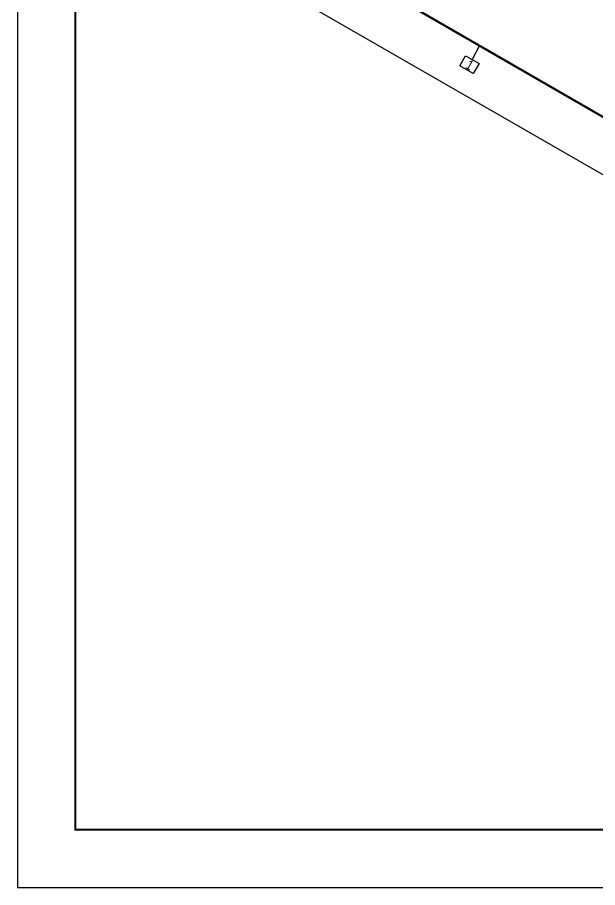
# Model space of a CAD drawing. Header units: millimetres. Extents: x 0 to 594, y 0 to 420.
# Drawn here: x 0 to 150.2, y 0 to 225.2 of the extents above; entities that cross this region are included whole.
import ezdxf
from ezdxf import colors
from ezdxf.entities.mleader import LeaderData, LeaderLine
from ezdxf.enums import TextEntityAlignment as Align
from ezdxf.math import Vec2, Vec3

# ---------------------------------------------------------------- set-up
doc = ezdxf.new("R2010")
doc.units = ezdxf.units.MM
doc.header["$LTSCALE"] = 0.25
doc.layers.add('주석', color=7, linetype='Continuous')
doc.layers.add('치수', color=1, linetype='Continuous')
doc.layers.add('파이프 작은 보어', color=30, linetype='Continuous', lineweight=50)
doc.styles.add('AdskIsoAnnotation', font='arial.ttf', dxfattribs={"width": 0.8, "height": 1})
doc.styles.add('AdskIsoMetric', font='arial.ttf', dxfattribs={"width": 0.8, "height": 2.5})
doc.styles.add('AdskIsoMetric-30', font='arial.ttf', dxfattribs={"width": 0.8, "height": 2.5})
doc.styles.get("Standard").update_dxf_attribs({"font": 'arial.ttf'})
doc.dimstyles.new('AdskIsoMetric', dxfattribs={"dimtxt": 2.5, "dimasz": 2.5, "dimexe": 1, "dimexo": 2, "dimgap": 0.8, "dimtad": 1, "dimdec": 0, "dimrnd": 1, "dimzin": 0, "dimdsep": 46, "dimtxsty": 'AdskIsoMetric', "dimcen": 0, "dimclrt": 7, "dimadec": 0, "dimazin": 0, "dimtfac": 1, "dimtdec": 0, "dimtmove": 1, "dimatfit": 3, "dimfxl": 0, "dimfrac": 2, "dimtolj": 1, "dimtzin": 0, "dimarcsym": 0})

# ---------------------------------------------------------------- blocks, each defined once
blk = doc.blocks.new('*D27')
at = {"layer": 'Defpoints', "color": 0}
for p in [(50.99, 257.57), (265.59, 133.67), (265.59, 118.67)]:
    blk.add_point(p, dxfattribs=at)
at = {"layer": '치수', "color": 0, "lineweight": -2}
for p, q in [((50.99, 255.26), (50.99, 241.41)), ((53.16, 241.32), (263.43, 119.92)), ((265.59, 131.36), (265.59, 117.52))]:
    blk.add_line(p, q, dxfattribs=at)
at = {"layer": '치수', "color": 0}
for points in [[(53.36, 241.68), (52.95, 240.96), (50.99, 242.57)], [(263.63, 120.28), (263.22, 119.56), (265.59, 118.67)]]:
    blk.add_solid(points, dxfattribs=at)
at = {"layer": '치수', "color": 7, "insert": (158.29, 183.24), "char_height": 2.5, "attachment_point": 5, "rotation": 330, "style": 'AdskIsoMetric-30'}
blk.add_mtext('\\A1;26873', dxfattribs=at)
blk = doc.blocks.new('AnnoRect')
at = {"color": 0, "linetype": 'ByBlock', "lineweight": -2}
blk.add_wipeout([(-0.81, -0.6), (-0.81, 0.6), (0.81, 0.6), (0.81, -0.6)], dxfattribs=at)
blk.add_lwpolyline([(-0.81, -0.6), (-0.81, 0.6), (0.81, 0.6), (0.81, -0.6)], close=True, dxfattribs=at)
at = {"color": 0, "linetype": 'ByBlock', "lineweight": -2, "style": 'AdskIsoAnnotation', "width": 0.8}
blk.add_attdef('XX', text='', height=1, dxfattribs=at).set_placement((0, 0), align=Align.MIDDLE_CENTER)

msp = doc.modelspace()

# ---------------------------------------------------------------- linework, layer by layer
at = {"layer": '파이프 작은 보어'}
for points in [[(99.9325, 229.3126), (143.5714, 204.1177)], [(143.5714, 204.1177), (187.2103, 178.9228)]]:
    msp.add_lwpolyline(points, dxfattribs=at)

# ---------------------------------------------------------------- dimensions: what is measured, and where the dimension line sits
at = {"layer": '치수'}
dim = msp.add_linear_dim(base=(265.5905, 118.67), p1=(50.9903, 257.5694), p2=(265.5905, 133.67), angle=330, text='26873', dimstyle='AdskIsoMetric', override={"dimtad": 0, "dimlfac": 108.446387, "dimtxsty": 'AdskIsoMetric-30', "dimse1": 0, "dimse2": 0, "dimsd1": 0, "dimsd2": 0, "dimtmove": 1}, dxfattribs=at)
dim.commit()
dim.dimension.update_dxf_attribs({"geometry": '*D27', "text_midpoint": (158.2904, 183.2376), "dimtype": 160})

# ---------------------------------------------------------------- leaders
at = {"layer": '주석'}
ml = msp.add_multileader_mtext('Standard', dxfattribs=at)
ml.set_content('')
ml.set_leader_properties()
ml.build(insert=Vec2(0, 0))
ml.multileader.update_dxf_attribs({"dogleg_length": 0, "arrow_head_size": 0})
ctx = ml.context
ctx.base_point, ctx.arrow_head_size = Vec3(117.6878, 214.335), 0
notes = []
notes.append((ctx, [(0, (1, 1, 0), (117.6878, 214.335), (-1, 0), 0, [(0, [(119.5647, 217.978)], 0, [])])]))
ctx.mtext, ml.multileader.dxf.content_type = None, 0
for ctx, leaders in notes:
    for number, flags, end, landing, length, lines in leaders:
        leader = LeaderData()
        leader.index, (leader.has_last_leader_line, leader.has_dogleg_vector, leader.attachment_direction) = number, flags
        leader.last_leader_point, leader.dogleg_vector, leader.dogleg_length = Vec3(end), Vec3(landing), length
        for number, points, colour, breaks in lines:
            line = LeaderLine()
            line.index, line.vertices, line.color, line.breaks = number, Vec3.list(points), colors.encode_raw_color(colour), breaks
            leader.lines.append(line)
        ctx.leaders.append(leader)

# ---------------------------------------------------------------- next in the draw order: block references
ref = msp.add_blockref('AnnoRect', (117, 213), dxfattribs=dict(at, xscale=2.5, yscale=2.5, zscale=2.5, rotation=330.0000000215171))
ref.add_attrib('XX_001', '1', (115.79, 212.2493), dxfattribs={"layer": '0', "color": 0, "linetype": 'ByBlock', "lineweight": -2, "height": 2.5, "rotation": 330, "style": 'AdskIsoAnnotation', "width": 0.8})

# ---------------------------------------------------------------- next in the draw order: linework, layer by layer
msp.add_lwpolyline([(0, 0), (594, 0), (594, 420), (0, 420)], close=True)
at = {"const_width": 0.5}
msp.add_lwpolyline([(15, 15), (579, 15), (579, 405), (15, 405)], close=True, dxfattribs=at)

doc.saveas('drawing.dxf')
